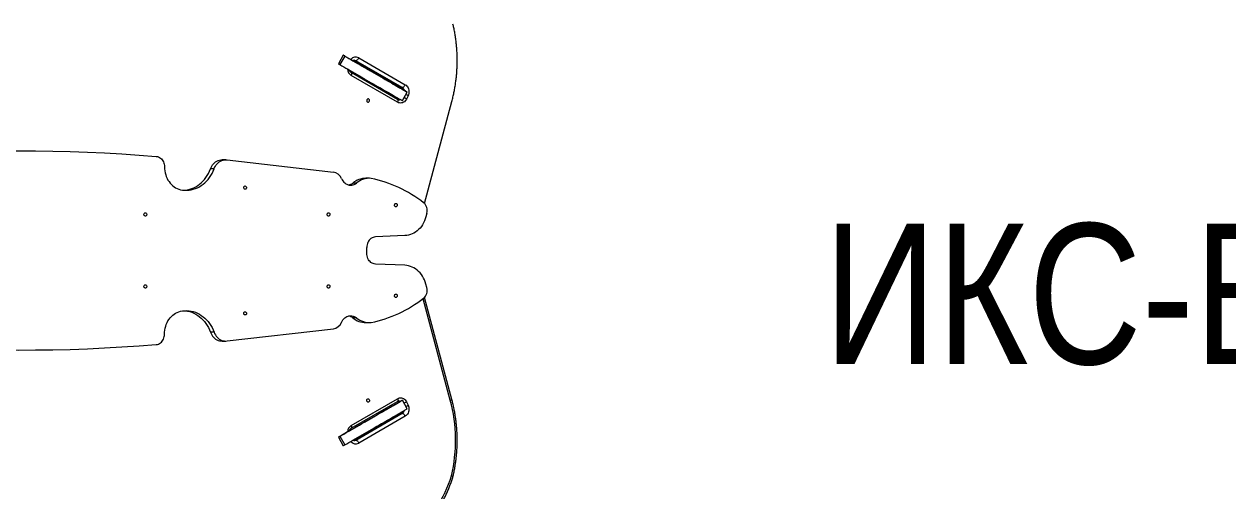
# Model space of a CAD drawing. Header units: millimetres. Extents: x 10665 to 29906, y -6125 to 7364.
# Drawn here: x 19006 to 21576, y 920 to 1916 of the extents above; entities that cross this region are included whole.
import ezdxf

# ---------------------------------------------------------------- set-up
doc = ezdxf.new("R2010")
doc.units = ezdxf.units.MM
for name, color, linetype in [('DIKOM_АРТИКУЛ', 7, 'Continuous'), ('DIKOM_ОБЪЕКТ', 7, 'Continuous'), ('DIKOM_РАЗМЕР_ЗОНА', 7, 'Continuous'), ('DIKOM_РАЗМЕР_ОБЪЕКТА', 7, 'Continuous')]:
    doc.layers.add(name, color=color, linetype=linetype)
doc.styles.add('style1', font='arial.ttf', dxfattribs={"width": 0.8})
doc.dimstyles.new('1-50', dxfattribs={"dimtxt": 300, "dimasz": 200, "dimexe": 100, "dimexo": 0, "dimgap": 100, "dimtad": 1, "dimdec": 0, "dimtxsty": 'style1', "dimcen": 0, "dimclrd": 7, "dimclre": 7, "dimadec": 1, "dimazin": 2, "dimtfac": 1, "dimtdec": 0, "dimtmove": 1, "dimatfit": 3, "dimfxl": 0, "dimlwd": 25, "dimlwe": 18, "dimarcsym": 0})

# ---------------------------------------------------------------- blocks, each defined once
blk = doc.blocks.new('*D16')
at = {"layer": 'Defpoints', "color": 0, "transparency": 16777216}
for p in [(12665, 4926.5), (12665, 1146.9), (26947.7, -1821.9)]:
    blk.add_point(p, dxfattribs=at)
at = {"layer": 'DIKOM_РАЗМЕР_ОБЪЕКТА', "color": 7, "lineweight": 18, "transparency": 16777216}
for p, q in [((12665, 1146.9), (12665, 5026.5)), ((26947.7, -1821.9), (26947.7, 5026.5))]:
    blk.add_line(p, q, dxfattribs=at)
at = {"layer": 'DIKOM_РАЗМЕР_ОБЪЕКТА', "color": 7, "lineweight": 25, "transparency": 16777216}
blk.add_line((26747.7, 4926.5), (12865, 4926.5), dxfattribs=at)
at = {"layer": 'DIKOM_РАЗМЕР_ОБЪЕКТА', "color": 7, "transparency": 16777216}
for points in [[(12865, 4959.9), (12865, 4893.2), (12665, 4926.5)], [(26747.7, 4959.9), (26747.7, 4893.2), (26947.7, 4926.5)]]:
    blk.add_solid(points, dxfattribs=at)
at = {"layer": 'DIKOM_РАЗМЕР_ОБЪЕКТА', "color": 0, "transparency": 16777216, "insert": (21497, 5179.8), "char_height": 300, "attachment_point": 5, "style": 'style1'}
blk.add_mtext('14300', dxfattribs=at)
blk = doc.blocks.new('*D15')
at = {"layer": 'Defpoints', "color": 0, "transparency": 16777216}
for p in [(20416.8, 4419), (19675.9, -4001.4), (28567.5, -4001.4)]:
    blk.add_point(p, dxfattribs=at)
at = {"layer": 'DIKOM_РАЗМЕР_ОБЪЕКТА', "color": 7, "lineweight": 18, "transparency": 16777216}
for p, q in [((20416.8, 4419), (28667.5, 4419)), ((19675.9, -4001.4), (28667.5, -4001.4))]:
    blk.add_line(p, q, dxfattribs=at)
at = {"layer": 'DIKOM_РАЗМЕР_ОБЪЕКТА', "color": 7, "lineweight": 25, "transparency": 16777216}
blk.add_line((28567.5, 4219), (28567.5, -3801.4), dxfattribs=at)
at = {"layer": 'DIKOM_РАЗМЕР_ОБЪЕКТА', "color": 7, "transparency": 16777216}
for points in [[(28534.2, 4219), (28600.8, 4219), (28567.5, 4419)], [(28534.2, -3801.4), (28600.8, -3801.4), (28567.5, -4001.4)]]:
    blk.add_solid(points, dxfattribs=at)
at = {"layer": 'DIKOM_РАЗМЕР_ОБЪЕКТА', "color": 0, "transparency": 16777216, "insert": (28248, -1553.3), "char_height": 300, "attachment_point": 5, "rotation": 90, "style": 'style1'}
blk.add_mtext('8400', dxfattribs=at)
blk = doc.blocks.new('*D14')
at = {"layer": 'Defpoints', "color": 0, "transparency": 16777216}
for p in [(28947.7, 6914), (10665, 1629.9), (28947.7, -1535.4)]:
    blk.add_point(p, dxfattribs=at)
at = {"layer": 'DIKOM_РАЗМЕР_ЗОНА', "color": 7, "lineweight": 18, "transparency": 16777216}
for p, q in [((10665, 1629.9), (10665, 7014)), ((28947.7, -1535.4), (28947.7, 7014))]:
    blk.add_line(p, q, dxfattribs=at)
at = {"layer": 'DIKOM_РАЗМЕР_ЗОНА', "color": 7, "lineweight": 25, "transparency": 16777216}
blk.add_line((10865, 6914), (28747.7, 6914), dxfattribs=at)
at = {"layer": 'DIKOM_РАЗМЕР_ЗОНА', "color": 7, "transparency": 16777216}
for points in [[(10865, 6947.4), (10865, 6880.7), (10665, 6914)], [(28747.7, 6947.4), (28747.7, 6880.7), (28947.7, 6914)]]:
    blk.add_solid(points, dxfattribs=at)
at = {"layer": 'DIKOM_РАЗМЕР_ЗОНА', "color": 0, "transparency": 16777216, "insert": (21431.5, 7167.3), "char_height": 300, "attachment_point": 5, "style": 'style1'}
blk.add_mtext('18300', dxfattribs=at)
blk = doc.blocks.new('*D13')
at = {"layer": 'Defpoints', "color": 0, "transparency": 16777216}
for p in [(20470.8, 6542.6), (29806, 6542.6), (19621.9, -6125)]:
    blk.add_point(p, dxfattribs=at)
at = {"layer": 'DIKOM_РАЗМЕР_ЗОНА', "color": 7, "lineweight": 18, "transparency": 16777216}
for p, q in [((20470.8, 6542.6), (29906, 6542.6)), ((19621.9, -6125), (29906, -6125))]:
    blk.add_line(p, q, dxfattribs=at)
at = {"layer": 'DIKOM_РАЗМЕР_ЗОНА', "color": 7, "lineweight": 25, "transparency": 16777216}
blk.add_line((29806, -5925), (29806, 6342.6), dxfattribs=at)
at = {"layer": 'DIKOM_РАЗМЕР_ЗОНА', "color": 7, "transparency": 16777216}
for points in [[(29772.7, 6342.6), (29839.3, 6342.6), (29806, 6542.6)], [(29772.7, -5925), (29839.3, -5925), (29806, -6125)]]:
    blk.add_solid(points, dxfattribs=at)
at = {"layer": 'DIKOM_РАЗМЕР_ЗОНА', "color": 0, "transparency": 16777216, "insert": (29552.8, 208.8), "char_height": 300, "attachment_point": 5, "rotation": 90, "style": 'style1'}
blk.add_mtext('12650', dxfattribs=at)

msp = doc.modelspace()

# ---------------------------------------------------------------- linework, layer by layer
at = {"layer": 'DIKOM_ОБЪЕКТ', "color": 7, "linetype": 'Continuous', "lineweight": 15}
for p, q in [((19687.5, 1849.7), (19677, 1831.5)), ((19690.7, 1847.8), (19680.2, 1829.6)), ((19707.1, 1838.4), (19691.8, 1847.2)), ((19707.6, 1838.1), (19709.6, 1836.9)), ((19707.8, 1838.2), (19724, 1828.9)), ((19709.6, 1836.9), (19709.6, 1836.9)), ((19712.8, 1838), (19812, 1780.7)), ((19714.1, 1837.8), (19713.6, 1837.8)), ((19713.6, 1837.8), (19812.9, 1780.5)), ((19813.4, 1780.5), (19714.1, 1837.8)), ((19720.4, 1844.1), (19819.7, 1786.8)), ((19723.9, 1828.8), (19724, 1828.9)), ((19724, 1828.9), (19725.1, 1830.9)), ((19803.3, 1755.4), (19704.4, 1812.5)), ((19803.4, 1749.3), (19704.5, 1806.4)), ((19714.8, 1809.7), (19713.4, 1807.3)), ((19716.5, 1808.7), (19715.2, 1806.3)), ((19767.2, 1803.8), (19767.3, 1803.9)), ((19767.3, 1803.9), (19768.4, 1805.9)), ((19760.8, 1782.7), (19761, 1783)), ((19793.2, 1788.7), (19793.2, 1788.7)), ((19812.9, 1780.5), (19813.4, 1780.5)), ((19820.5, 1772.9), (19817.1, 1774.9)), ((19813.6, 1752.7), (19824.1, 1770.9)), ((19825.9, 1763.1), (19822.5, 1756.2)), ((19860.9, 1533.2), (19919.2, 1750.9)), ((19436.6, 1626.4), (19428.9, 1626.4)), ((19439.3, 1626.2), (19666.4, 1600.1)), ((19411.6, 1607.2), (19403.8, 1607.2)), ((19715.5, 1576.9), (19707.8, 1576.9)), ((19743.5, 1587), (19735.7, 1587)), ((19865.8, 1512.4), (19863.7, 1504.6)), ((19819, 1464.7), (19756, 1462)), ((19737.7, 1427), (19737.7, 1439)), ((19819, 1401.4), (19756, 1404)), ((19865.8, 1353.7), (19863.7, 1361.4)), ((19915.9, 1113.3), (19857.7, 1330.1)), ((19919.2, 1115.2), (19860.9, 1332.8)), ((19715.5, 1289.1), (19707.8, 1289.1)), ((19439.3, 1239.8), (19666.4, 1266)), ((19735.7, 1279), (19743.5, 1279)), ((19411.6, 1258.8), (19403.8, 1258.8)), ((19428.9, 1239.6), (19436.6, 1239.6)), ((19704.4, 1053.6), (19803.3, 1110.7)), ((19704.5, 1059.6), (19803.4, 1116.7)), ((19810, 1111.3), (19806.6, 1109.4)), ((19824.1, 1095.2), (19813.6, 1113.4)), ((19822.5, 1109.9), (19825.9, 1103)), ((19812, 1085.4), (19712.8, 1028)), ((19812.9, 1085.6), (19713.6, 1028.3)), ((19714.1, 1028.3), (19813.4, 1085.6)), ((19732.6, 1066.7), (19760.2, 1082.6)), ((19760.3, 1082.6), (19761.1, 1083.1)), ((19761.1, 1083.1), (19760.8, 1083.5)), ((19761.1, 1083.3), (19760.9, 1083.6)), ((19761.1, 1083.1), (19761.1, 1083.3)), ((19782.7, 1095.6), (19782.7, 1095.6)), ((19813.4, 1085.6), (19812.9, 1085.6)), ((19700.3, 1048), (19714.8, 1056.4)), ((19713.4, 1058.8), (19714.8, 1056.4)), ((19715.2, 1059.8), (19716.6, 1057.4)), ((19732.6, 1066.7), (19716.6, 1057.4)), ((19819.7, 1079.3), (19720.4, 1022)), ((19677, 1034.5), (19687.5, 1016.3)), ((19680.2, 1036.4), (19690.7, 1018.2)), ((19696.6, 1045.9), (19681.3, 1037)), ((19713.6, 1028.3), (19714.1, 1028.3))]:
    msp.add_line(p, q, dxfattribs=at)
at = {"layer": 'DIKOM_ОБЪЕКТ', "color": 7, "linetype": 'Continuous', "lineweight": 15, "flags": 128}
for points in [[(19677, 1831.5), (19677, 1831.5), (19677.4, 1831.3), (19678.1, 1830.9), (19679, 1830.3), (19680.2, 1829.6)], [(19680.2, 1829.6), (19684.3, 1827.3), (19688.6, 1824.8), (19693, 1822.3), (19697.6, 1819.6), (19702.3, 1816.9), (19707.1, 1814.1), (19712, 1811.3), (19717, 1808.4), (19722, 1805.5), (19727.1, 1802.6), (19732.2, 1799.6), (19737.3, 1796.7), (19742.3, 1793.8), (19747.3, 1790.9), (19752.3, 1788), (19757.2, 1785.2), (19762, 1782.5), (19766.6, 1779.8), (19771.1, 1777.2), (19775.5, 1774.6), (19779.7, 1772.2), (19783.7, 1769.9), (19787.6, 1767.7), (19791.2, 1765.6), (19794.5, 1763.7), (19797.7, 1761.8), (19800.5, 1760.2), (19803.2, 1758.7), (19805.5, 1757.3), (19807.6, 1756.1), (19809.3, 1755.1), (19810.8, 1754.3), (19811.9, 1753.6), (19812.8, 1753.1), (19813.3, 1752.8), (19813.6, 1752.7), (19813.6, 1752.7)], [(19691.8, 1847.2), (19690.4, 1848), (19689.3, 1848.7), (19688.4, 1849.2), (19687.8, 1849.6), (19687.5, 1849.7), (19687.5, 1849.7), (19687.9, 1849.5), (19688.6, 1849.1), (19689.5, 1848.5), (19690.7, 1847.8)], [(19690.7, 1847.8), (19694.8, 1845.5), (19699.1, 1843), (19703.5, 1840.5), (19708.1, 1837.8), (19712.8, 1835.1), (19717.6, 1832.3), (19722.5, 1829.5), (19727.5, 1826.6), (19732.5, 1823.7), (19737.6, 1820.8), (19742.7, 1817.8), (19747.8, 1814.9), (19752.8, 1812), (19757.8, 1809.1), (19762.8, 1806.2), (19767.7, 1803.4), (19772.5, 1800.6), (19777.1, 1798), (19781.6, 1795.3), (19786, 1792.8), (19790.2, 1790.4), (19794.2, 1788.1), (19798.1, 1785.9), (19801.7, 1783.8), (19805, 1781.8), (19808.2, 1780), (19811, 1778.4), (19813.7, 1776.9), (19816, 1775.5), (19818.1, 1774.3), (19819.8, 1773.3), (19821.3, 1772.5), (19822.4, 1771.8), (19823.3, 1771.3), (19823.8, 1771), (19824.1, 1770.9), (19824, 1770.9), (19823.6, 1771.1), (19822.9, 1771.6), (19821.8, 1772.2), (19820.5, 1772.9)], [(19707.1, 1838.4), (19708.2, 1837.7), (19709.2, 1837.2), (19709.9, 1836.8), (19710.4, 1836.5), (19710.6, 1836.4), (19710.5, 1836.4), (19710.2, 1836.6), (19709.6, 1836.9)], [(19793.2, 1788.7), (19793.1, 1788.8), (19792.6, 1789.1), (19791.8, 1789.5), (19790.8, 1790.1), (19789.4, 1790.9), (19787.7, 1791.9), (19785.7, 1793.1), (19783.5, 1794.4), (19780.9, 1795.8), (19778.1, 1797.4), (19775.1, 1799.2), (19771.8, 1801.1), (19768.3, 1803.1), (19764.5, 1805.3), (19760.6, 1807.6), (19756.5, 1810), (19752.1, 1812.4), (19747.7, 1815), (19743.1, 1817.7), (19738.4, 1820.4), (19733.5, 1823.2), (19728.6, 1826), (19723.6, 1828.9), (19718.6, 1831.8), (19713.6, 1834.7), (19708.5, 1837.7), (19707.6, 1838.1)], [(19713.6, 1837.8), (19713, 1837.9), (19712.8, 1838)], [(19720.4, 1844.1), (19719.8, 1842.9), (19719.1, 1841.7), (19718.3, 1840.6), (19717.5, 1839.6), (19716.6, 1838.9), (19715.7, 1838.3), (19714.9, 1837.9), (19714.1, 1837.8)], [(19767.3, 1803.9), (19767.1, 1804), (19766.6, 1804.3), (19765.8, 1804.8), (19764.7, 1805.4), (19763.2, 1806.3), (19761.5, 1807.3), (19759.4, 1808.5), (19757.1, 1809.8), (19754.6, 1811.3), (19751.8, 1812.9), (19748.8, 1814.6), (19745.6, 1816.4), (19742.3, 1818.4), (19738.8, 1820.4), (19735.2, 1822.5), (19731.5, 1824.6), (19727.7, 1826.8), (19724, 1828.9)], [(19767.3, 1803.9), (19767.1, 1804), (19766.6, 1804.3), (19765.8, 1804.8), (19764.7, 1805.4), (19763.2, 1806.3), (19761.5, 1807.3), (19759.4, 1808.5), (19757.1, 1809.8), (19754.6, 1811.3), (19751.8, 1812.9), (19748.8, 1814.6), (19745.6, 1816.4), (19742.3, 1818.4), (19738.8, 1820.4), (19735.2, 1822.5), (19731.5, 1824.6), (19727.7, 1826.8), (19724, 1828.9)], [(19725.1, 1828), (19725.3, 1827.9), (19725.7, 1827.7), (19726.5, 1827.2), (19727.4, 1826.7), (19728.4, 1826.1), (19729.3, 1825.6), (19730.2, 1825.1), (19730.8, 1824.7), (19731.1, 1824.6), (19731.1, 1824.6), (19730.8, 1824.7), (19730.2, 1825.1), (19729.3, 1825.6), (19728.4, 1826.1), (19727.4, 1826.7), (19726.5, 1827.2), (19725.7, 1827.7), (19725.3, 1827.9), (19725.1, 1828)], [(19725.2, 1828), (19725.4, 1827.9), (19725.9, 1827.6), (19726.6, 1827.2), (19727.5, 1826.6), (19728.5, 1826.1), (19729.5, 1825.5), (19730.3, 1825), (19730.9, 1824.7), (19731.3, 1824.5), (19731.3, 1824.5), (19730.9, 1824.7), (19730.3, 1825), (19729.5, 1825.5), (19728.5, 1826.1), (19727.5, 1826.6), (19726.6, 1827.2), (19725.9, 1827.6), (19725.4, 1827.9), (19725.2, 1828)], [(19704.4, 1812.5), (19704.7, 1812.2), (19705.1, 1811.6), (19705.3, 1810.9), (19705.4, 1809.9), (19705.2, 1808.8), (19705, 1807.7), (19704.5, 1806.4)], [(19732.6, 1799.4), (19732.9, 1799.2), (19733.1, 1798.8), (19733.3, 1798.4), (19733.3, 1797.8), (19733.3, 1797.2), (19733.2, 1796.5), (19733, 1796)], [(19738.6, 1820.2), (19738.8, 1820.1), (19739.3, 1819.8), (19740, 1819.4), (19740.9, 1818.9), (19741.9, 1818.3), (19742.9, 1817.7), (19743.7, 1817.3), (19744.3, 1816.9), (19744.7, 1816.7), (19744.7, 1816.7), (19744.3, 1816.9), (19743.7, 1817.3), (19742.9, 1817.7), (19741.9, 1818.3), (19740.9, 1818.9), (19740, 1819.4), (19739.3, 1819.8), (19738.8, 1820.1), (19738.6, 1820.2)], [(19760.2, 1783.5), (19760.5, 1783.2), (19760.7, 1782.9), (19760.9, 1782.4), (19760.9, 1781.9), (19760.9, 1781.3), (19760.8, 1780.6), (19760.6, 1780)], [(19793.2, 1788.7), (19793.4, 1788.6), (19793.8, 1788.4), (19794.6, 1787.9), (19795.7, 1787.3), (19797.1, 1786.5), (19798.8, 1785.5), (19800.9, 1784.3), (19803.2, 1782.9), (19805.9, 1781.4), (19808.8, 1779.7), (19812.1, 1777.8), (19815.6, 1775.8), (19815.9, 1775.6)], [(19812.9, 1780.5), (19812.2, 1780.6), (19812, 1780.7)], [(19819.7, 1786.8), (19819.1, 1785.6), (19818.4, 1784.4), (19817.6, 1783.3), (19816.7, 1782.4), (19815.9, 1781.6), (19815, 1781), (19814.2, 1780.6), (19813.4, 1780.5)], [(19816.1, 1775.5), (19816.2, 1775.4), (19816.5, 1775.2), (19817.1, 1774.9)], [(19819.7, 1786.8), (19821.5, 1785.5), (19823.2, 1783.9), (19824.7, 1782.1), (19825.9, 1780), (19826.8, 1777.7), (19827.4, 1775.3), (19827.7, 1772.8), (19827.7, 1770.3), (19827.4, 1767.8), (19826.8, 1765.4), (19825.9, 1763.1)], [(19740.5, 1749.6), (19741.4, 1749.8), (19742.3, 1750.4), (19743, 1751.2), (19743.4, 1752.3), (19743.5, 1753.4), (19743.2, 1754.5), (19742.7, 1755.5), (19741.9, 1756.2), (19741, 1756.6), (19740, 1756.6), (19739, 1756.2), (19738.3, 1755.5), (19737.7, 1754.5), (19737.5, 1753.4), (19737.6, 1752.3), (19738, 1751.2), (19738.6, 1750.4), (19739.5, 1749.8), (19740.5, 1749.6)], [(19803.3, 1755.4), (19803.6, 1755.1), (19804, 1754.6), (19804.2, 1753.8), (19804.3, 1752.8), (19804.1, 1751.7), (19803.8, 1750.6), (19803.4, 1749.3)], [(19822.5, 1756.2), (19821.2, 1754), (19819.7, 1752.1), (19818, 1750.5), (19816.1, 1749.3), (19814.1, 1748.3), (19811.9, 1747.8), (19809.8, 1747.6), (19807.6, 1747.8), (19805.4, 1748.4), (19803.4, 1749.3)], [(18920.2, 1644.7), (18957, 1645.3), (18993.9, 1645.5), (19030.7, 1645.4), (19067.5, 1644.8), (19104.3, 1643.9), (19141.1, 1642.7), (19177.9, 1641), (19214.7, 1639), (19251.5, 1636.6), (19288.2, 1633.8)], [(19288.2, 1633.8), (19290.6, 1633.4), (19292.9, 1632.7), (19295.1, 1631.7), (19297.2, 1630.3), (19299.2, 1628.6), (19300.9, 1626.7), (19302.4, 1624.5), (19303.7, 1622.1), (19304.7, 1619.6), (19305.4, 1616.9), (19305.8, 1614.1), (19306, 1611.3)], [(19403.8, 1607.2), (19405.1, 1610.2), (19406.6, 1613), (19408.4, 1615.6), (19410.4, 1618), (19412.6, 1620.1), (19415, 1622), (19417.6, 1623.5), (19420.2, 1624.8), (19423, 1625.6), (19425.8, 1626.2), (19428.7, 1626.4), (19428.9, 1626.4)], [(19411.6, 1607.2), (19412.8, 1610.2), (19414.4, 1613), (19416.2, 1615.6), (19418.2, 1618), (19420.4, 1620.1), (19422.8, 1622), (19425.3, 1623.5), (19428, 1624.8), (19430.8, 1625.6), (19433.6, 1626.2), (19436.5, 1626.4), (19439.3, 1626.2)], [(19306, 1611.3), (19306.1, 1607.1), (19306.5, 1602.9), (19307.3, 1598.7), (19308.3, 1594.6), (19309.7, 1590.7), (19311.3, 1586.9), (19313.2, 1583.3), (19315.4, 1579.9), (19317.8, 1576.7), (19320.4, 1573.8), (19323.3, 1571.1), (19326.3, 1568.8), (19329.5, 1566.8), (19332.8, 1565.1), (19336.3, 1563.7), (19339.8, 1562.7)], [(19339.8, 1562.7), (19344.4, 1561.9), (19349, 1561.4), (19353.6, 1561.4), (19358.2, 1561.7), (19362.8, 1562.4), (19367.3, 1563.5), (19371.8, 1564.9), (19376.1, 1566.7), (19380.3, 1568.9), (19384.4, 1571.4), (19388.3, 1574.3), (19392.1, 1577.5), (19395.6, 1581), (19398.9, 1584.7), (19402, 1588.8), (19404.8, 1593.1), (19407.3, 1597.6), (19409.6, 1602.3), (19411.6, 1607.2)], [(19348.3, 1561.5), (19350.5, 1561.7), (19355, 1562.4), (19359.6, 1563.5), (19364, 1564.9), (19368.4, 1566.7), (19372.6, 1568.9), (19376.7, 1571.4), (19380.6, 1574.3), (19384.3, 1577.5), (19387.8, 1581), (19391.1, 1584.7), (19394.2, 1588.8), (19397, 1593.1), (19399.6, 1597.6), (19401.8, 1602.3), (19403.8, 1607.2)], [(19477.9, 1570.7), (19478.9, 1570.5), (19479.7, 1569.9), (19480.4, 1569.1), (19480.8, 1568), (19480.9, 1566.9), (19480.6, 1565.8), (19480.1, 1564.8), (19479.3, 1564.1), (19478.4, 1563.7), (19477.4, 1563.7), (19476.5, 1564.1), (19475.7, 1564.8), (19475.1, 1565.8), (19474.9, 1566.9), (19475, 1568), (19475.4, 1569.1), (19476.1, 1569.9), (19476.9, 1570.5), (19477.9, 1570.7)], [(19683.4, 1586.5), (19684.8, 1583.8), (19686.4, 1581.3), (19688.3, 1579.1), (19690.4, 1577.1), (19692.6, 1575.5), (19695.1, 1574.2), (19697.6, 1573.2), (19700.3, 1572.6), (19702.9, 1572.4), (19705.6, 1572.6), (19708.2, 1573.1), (19710.8, 1574), (19713.2, 1575.3), (19715.5, 1576.9)], [(19799.7, 1533.3), (19800.7, 1533.1), (19801.5, 1532.5), (19802.2, 1531.7), (19802.6, 1530.6), (19802.7, 1529.5), (19802.4, 1528.4), (19801.9, 1527.4), (19801.1, 1526.7), (19800.2, 1526.3), (19799.2, 1526.3), (19798.3, 1526.7), (19797.5, 1527.4), (19796.9, 1528.4), (19796.7, 1529.5), (19796.8, 1530.6), (19797.2, 1531.7), (19797.8, 1532.5), (19798.7, 1533.1), (19799.7, 1533.3)], [(19265, 1513.2), (19265.9, 1513.1), (19266.8, 1512.5), (19267.5, 1511.7), (19267.9, 1510.6), (19267.9, 1509.5), (19267.7, 1508.3), (19267.2, 1507.4), (19266.4, 1506.7), (19265.4, 1506.3), (19264.5, 1506.3), (19263.5, 1506.7), (19262.7, 1507.4), (19262.2, 1508.3), (19262, 1509.5), (19262, 1510.6), (19262.4, 1511.7), (19263.1, 1512.5), (19264, 1513.1), (19265, 1513.2)], [(19656, 1513.3), (19656.9, 1513.1), (19657.8, 1512.5), (19658.5, 1511.7), (19658.9, 1510.6), (19659, 1509.5), (19658.7, 1508.4), (19658.2, 1507.4), (19657.4, 1506.7), (19656.5, 1506.3), (19655.5, 1506.3), (19654.5, 1506.7), (19653.8, 1507.4), (19653.2, 1508.4), (19653, 1509.5), (19653.1, 1510.6), (19653.5, 1511.7), (19654.1, 1512.5), (19655, 1513.1), (19656, 1513.3)], [(19863.7, 1504.6), (19862.4, 1500.2), (19860.7, 1495.9), (19858.8, 1491.9), (19856.5, 1488), (19854.1, 1484.3), (19851.3, 1480.9), (19848.3, 1477.8), (19845.2, 1474.9), (19841.8, 1472.4), (19838.3, 1470.2), (19834.6, 1468.4), (19830.8, 1466.9), (19826.9, 1465.8), (19822.9, 1465), (19819, 1464.7)], [(19756, 1462), (19753.5, 1461.7), (19751.1, 1461), (19748.8, 1460), (19746.6, 1458.6), (19744.6, 1456.9), (19742.8, 1454.9), (19741.2, 1452.7), (19739.9, 1450.2), (19738.9, 1447.6), (19738.2, 1444.8), (19737.8, 1441.9), (19737.7, 1439)], [(19756, 1404), (19753.5, 1404.3), (19751.1, 1405), (19748.8, 1406), (19746.6, 1407.4), (19744.6, 1409.1), (19742.8, 1411.1), (19741.2, 1413.3), (19739.9, 1415.8), (19738.9, 1418.5), (19738.2, 1421.2), (19737.8, 1424.1), (19737.7, 1427)], [(19863.7, 1361.4), (19862.4, 1365.8), (19860.7, 1370.1), (19858.8, 1374.2), (19856.5, 1378.1), (19854.1, 1381.7), (19851.3, 1385.1), (19848.3, 1388.3), (19845.2, 1391.1), (19841.8, 1393.6), (19838.3, 1395.8), (19834.6, 1397.7), (19830.8, 1399.1), (19826.9, 1400.3), (19822.9, 1401), (19819, 1401.4)], [(19265, 1359.7), (19265.9, 1359.5), (19266.8, 1359), (19267.5, 1358.1), (19267.9, 1357.1), (19267.9, 1355.9), (19267.7, 1354.8), (19267.2, 1353.9), (19266.4, 1353.1), (19265.4, 1352.8), (19264.5, 1352.8), (19263.5, 1353.1), (19262.7, 1353.9), (19262.2, 1354.8), (19262, 1355.9), (19262, 1357.1), (19262.4, 1358.1), (19263.1, 1359), (19264, 1359.5), (19265, 1359.7)], [(19656, 1359.7), (19656.9, 1359.6), (19657.8, 1359), (19658.5, 1358.2), (19658.9, 1357.1), (19659, 1356), (19658.7, 1354.8), (19658.2, 1353.9), (19657.4, 1353.2), (19656.5, 1352.8), (19655.5, 1352.8), (19654.5, 1353.2), (19653.8, 1353.9), (19653.2, 1354.8), (19653, 1356), (19653.1, 1357.1), (19653.5, 1358.2), (19654.1, 1359), (19655, 1359.6), (19656, 1359.7)], [(19799.7, 1339.7), (19800.7, 1339.6), (19801.5, 1339), (19802.2, 1338.2), (19802.6, 1337.1), (19802.7, 1336), (19802.4, 1334.8), (19801.9, 1333.9), (19801.1, 1333.2), (19800.2, 1332.8), (19799.2, 1332.8), (19798.3, 1333.2), (19797.5, 1333.9), (19796.9, 1334.8), (19796.7, 1336), (19796.8, 1337.1), (19797.2, 1338.2), (19797.8, 1339), (19798.7, 1339.6), (19799.7, 1339.7)], [(19306, 1254.6), (19306.1, 1258.9), (19306.5, 1263.1), (19307.3, 1267.3), (19308.3, 1271.3), (19309.7, 1275.3), (19311.3, 1279.1), (19313.2, 1282.7), (19315.4, 1286.1), (19317.8, 1289.3), (19320.4, 1292.2), (19323.3, 1294.8), (19326.3, 1297.2), (19329.5, 1299.2), (19332.8, 1300.9), (19336.3, 1302.2), (19339.8, 1303.2)], [(19339.8, 1303.2), (19344.4, 1304.1), (19349, 1304.5), (19353.6, 1304.6), (19358.2, 1304.3), (19362.8, 1303.6), (19367.3, 1302.5), (19371.8, 1301.1), (19376.1, 1299.3), (19380.3, 1297.1), (19384.4, 1294.5), (19388.3, 1291.7), (19392.1, 1288.5), (19395.6, 1285), (19398.9, 1281.2), (19402, 1277.2), (19404.8, 1272.9), (19407.3, 1268.4), (19409.6, 1263.7), (19411.6, 1258.8)], [(19348.3, 1304.5), (19350.5, 1304.3), (19355, 1303.6), (19359.6, 1302.5), (19364, 1301.1), (19368.4, 1299.3), (19372.6, 1297.1), (19376.7, 1294.5), (19380.6, 1291.7), (19384.3, 1288.5), (19387.8, 1285), (19391.1, 1281.2), (19394.2, 1277.2), (19397, 1272.9), (19399.6, 1268.4), (19401.8, 1263.7), (19403.8, 1258.8)], [(19477.9, 1302.3), (19478.9, 1302.1), (19479.7, 1301.6), (19480.4, 1300.7), (19480.8, 1299.7), (19480.9, 1298.5), (19480.6, 1297.4), (19480.1, 1296.4), (19479.3, 1295.7), (19478.4, 1295.4), (19477.4, 1295.4), (19476.5, 1295.7), (19475.7, 1296.4), (19475.1, 1297.4), (19474.9, 1298.5), (19475, 1299.7), (19475.4, 1300.7), (19476.1, 1301.6), (19476.9, 1302.1), (19477.9, 1302.3)], [(19683.4, 1279.5), (19684.8, 1282.2), (19686.4, 1284.7), (19688.3, 1286.9), (19690.4, 1288.9), (19692.6, 1290.5), (19695.1, 1291.8), (19697.6, 1292.8), (19700.3, 1293.4), (19702.9, 1293.6), (19705.6, 1293.4), (19708.2, 1292.9), (19710.8, 1292), (19713.2, 1290.7), (19715.5, 1289.1)], [(19288.2, 1232.2), (19290.6, 1232.6), (19292.9, 1233.3), (19295.1, 1234.3), (19297.2, 1235.7), (19299.2, 1237.4), (19300.9, 1239.3), (19302.4, 1241.5), (19303.7, 1243.9), (19304.7, 1246.4), (19305.4, 1249.1), (19305.8, 1251.8), (19306, 1254.6)], [(19403.8, 1258.8), (19405.1, 1255.8), (19406.6, 1253), (19408.4, 1250.4), (19410.4, 1248), (19412.6, 1245.9), (19415, 1244), (19417.6, 1242.5), (19420.2, 1241.2), (19423, 1240.3), (19425.8, 1239.8), (19428.7, 1239.6), (19428.9, 1239.6)], [(19411.6, 1258.8), (19412.8, 1255.8), (19414.4, 1253), (19416.2, 1250.4), (19418.2, 1248), (19420.4, 1245.9), (19422.8, 1244), (19425.3, 1242.5), (19428, 1241.2), (19430.8, 1240.3), (19433.6, 1239.8), (19436.5, 1239.6), (19439.3, 1239.8)], [(18920.2, 1221.3), (18957, 1220.7), (18993.9, 1220.4), (19030.7, 1220.6), (19067.5, 1221.1), (19104.3, 1222), (19141.1, 1223.3), (19177.9, 1225), (19214.7, 1227), (19251.5, 1229.4), (19288.2, 1232.2)], [(19680.2, 1036.4), (19684.3, 1038.8), (19688.6, 1041.2), (19693, 1043.8), (19697.6, 1046.4), (19702.3, 1049.1), (19707.1, 1051.9), (19712, 1054.8), (19717, 1057.6), (19722, 1060.5), (19727.1, 1063.5), (19732.2, 1066.4), (19737.3, 1069.3), (19742.3, 1072.3), (19747.3, 1075.2), (19752.3, 1078), (19757.2, 1080.8), (19762, 1083.6), (19766.6, 1086.3), (19771.1, 1088.9), (19775.5, 1091.4), (19779.7, 1093.9), (19783.7, 1096.2), (19787.6, 1098.4), (19791.2, 1100.5), (19794.5, 1102.4), (19797.7, 1104.2), (19800.5, 1105.9), (19803.2, 1107.4), (19805.5, 1108.7), (19807.6, 1109.9), (19809.3, 1110.9), (19810.8, 1111.8), (19811.9, 1112.5), (19812.8, 1113), (19813.3, 1113.3), (19813.6, 1113.4), (19813.5, 1113.3), (19813.1, 1113.1), (19812.4, 1112.7), (19811.3, 1112.1), (19810, 1111.3)], [(19740.5, 1116.5), (19741.4, 1116.3), (19742.3, 1115.7), (19743, 1114.9), (19743.4, 1113.8), (19743.5, 1112.7), (19743.2, 1111.6), (19742.7, 1110.6), (19741.9, 1109.9), (19741, 1109.5), (19740, 1109.5), (19739, 1109.9), (19738.3, 1110.6), (19737.7, 1111.6), (19737.5, 1112.7), (19737.6, 1113.8), (19738, 1114.9), (19738.6, 1115.7), (19739.5, 1116.3), (19740.5, 1116.5)], [(19782.7, 1095.6), (19782.9, 1095.7), (19783.3, 1096), (19784.1, 1096.4), (19785.2, 1097), (19786.6, 1097.9), (19788.3, 1098.8), (19790.4, 1100), (19792.7, 1101.4), (19795.4, 1102.9), (19798.3, 1104.6), (19801.6, 1106.5), (19805.1, 1108.5), (19808.6, 1110.5)], [(19803.4, 1116.7), (19803.8, 1115.5), (19804.1, 1114.3), (19804.3, 1113.2), (19804.2, 1112.3), (19804, 1111.5), (19803.6, 1110.9), (19803.3, 1110.7)], [(19803.4, 1116.7), (19805.4, 1117.7), (19807.6, 1118.3), (19809.8, 1118.5), (19811.9, 1118.3), (19814.1, 1117.8), (19816.1, 1116.8), (19818, 1115.5), (19819.7, 1113.9), (19821.2, 1112), (19822.5, 1109.9)], [(19808.7, 1110.6), (19808, 1110.2), (19807.1, 1109.6), (19806.3, 1109.2), (19805.9, 1109), (19805.6, 1108.8), (19805.7, 1108.9), (19806, 1109), (19806.6, 1109.4)], [(19919.2, 1115.2), (19919.2, 1115.1), (19919, 1114.8), (19918.6, 1114.5), (19917.9, 1114.1), (19917, 1113.7), (19915.9, 1113.3)], [(19690.7, 1018.2), (19694.8, 1020.6), (19699.1, 1023), (19703.5, 1025.6), (19708.1, 1028.2), (19712.8, 1031), (19717.6, 1033.7), (19722.5, 1036.6), (19727.5, 1039.4), (19732.5, 1042.4), (19737.6, 1045.3), (19742.7, 1048.2), (19747.8, 1051.2), (19752.8, 1054.1), (19757.8, 1057), (19762.8, 1059.8), (19767.7, 1062.7), (19772.5, 1065.4), (19777.1, 1068.1), (19781.6, 1070.7), (19786, 1073.2), (19790.2, 1075.7), (19794.2, 1078), (19798.1, 1080.2), (19801.7, 1082.3), (19805, 1084.2), (19808.2, 1086), (19811, 1087.7), (19813.7, 1089.2), (19816, 1090.6), (19818.1, 1091.7), (19819.8, 1092.8), (19821.3, 1093.6), (19822.4, 1094.3), (19823.3, 1094.8), (19823.8, 1095.1), (19824.1, 1095.2), (19824.1, 1095.2)], [(19760.2, 1082.6), (19760.5, 1082.8), (19760.7, 1083.2), (19760.9, 1083.7), (19760.9, 1084.2), (19760.9, 1084.8), (19760.8, 1085.5), (19760.6, 1086.1)], [(19782.7, 1095.6), (19782.6, 1095.5), (19782.1, 1095.3), (19781.3, 1094.8), (19780.3, 1094.2), (19778.9, 1093.4), (19777.2, 1092.4), (19775.2, 1091.3), (19773, 1090), (19770.4, 1088.5), (19767.6, 1086.9), (19764.6, 1085.1), (19761.3, 1083.2), (19761.1, 1083.1)], [(19812, 1085.4), (19812.2, 1085.4), (19812.9, 1085.6)], [(19813.4, 1085.6), (19814.2, 1085.4), (19815, 1085.1), (19815.9, 1084.5), (19816.7, 1083.7), (19817.6, 1082.8), (19818.4, 1081.7), (19819.1, 1080.5), (19819.7, 1079.3)], [(19825.9, 1103), (19826.8, 1100.7), (19827.4, 1098.3), (19827.7, 1095.8), (19827.7, 1093.3), (19827.4, 1090.8), (19826.8, 1088.4), (19825.9, 1086.1), (19824.7, 1084), (19823.2, 1082.2), (19821.5, 1080.6), (19819.7, 1079.3)], [(19704.5, 1059.6), (19705, 1058.4), (19705.2, 1057.2), (19705.4, 1056.2), (19705.3, 1055.2), (19705.1, 1054.4), (19704.7, 1053.8), (19704.4, 1053.6)], [(19716.6, 1057.4), (19715.7, 1056.9), (19715.1, 1056.5), (19714.8, 1056.4), (19714.8, 1056.4)], [(19732.6, 1066.7), (19732.9, 1066.9), (19733.1, 1067.3), (19733.3, 1067.7), (19733.3, 1068.3), (19733.3, 1068.9), (19733.2, 1069.5), (19733, 1070.1)], [(19681.3, 1037), (19679.9, 1036.2), (19678.8, 1035.6), (19677.9, 1035), (19677.3, 1034.7), (19677, 1034.5), (19677, 1034.6), (19677.4, 1034.8), (19678.1, 1035.2), (19679, 1035.7), (19680.2, 1036.4)], [(19696.6, 1045.9), (19697.7, 1046.5), (19698.7, 1047.1), (19699.4, 1047.5), (19699.9, 1047.7), (19700.1, 1047.9), (19700.1, 1047.9)], [(19712.8, 1028.1), (19713, 1028.1), (19713.6, 1028.3)], [(19714.1, 1028.3), (19714.9, 1028.1), (19715.7, 1027.8), (19716.6, 1027.2), (19717.5, 1026.4), (19718.3, 1025.5), (19719.1, 1024.4), (19719.8, 1023.2), (19720.4, 1022)], [(19687.5, 1016.3), (19687.5, 1016.4), (19687.9, 1016.6), (19688.6, 1017), (19689.5, 1017.5), (19690.7, 1018.2)], [(19790.7, 799.2), (19798.3, 802.8), (19805.7, 806.8), (19813, 811.1), (19820.2, 815.6), (19827.2, 820.5), (19834.1, 825.7), (19840.8, 831.2), (19847.3, 837), (19853.7, 843.1), (19859.8, 849.4), (19865.7, 856), (19871.5, 862.9), (19877, 870), (19882.2, 877.3), (19887.3, 884.8), (19892, 892.6), (19896.6, 900.6), (19900.9, 908.7), (19904.9, 917), (19908.6, 925.6), (19912.1, 934.2), (19915.3, 943), (19918.2, 952)]]:
    msp.add_lwpolyline(points, dxfattribs=at)
at = {"layer": 'DIKOM_ОБЪЕКТ', "color": 7, "linetype": 'Continuous', "lineweight": 15}
for centre, radius, start, end in [((19713.9, 1832.6), 13.2, 60.578, 143.094), ((19709.8, 1831.3), 7.53, 59.6273, 89.7958), ((19710.3, 1831.3), 7.53, 59.6255, 89.2617), ((19713.9, 1821.1), 17.4, 182.8083, 237.5314), ((19807.8, 1772.3), 9.68, 15.6149, 58.6537), ((19808.3, 1772.2), 9.73, 13.5995, 58.5853), ((19805.7, 1762.1), 7.51, 269.907, 295.8832), ((19806.2, 1762.1), 7.48, 269.8659, 293.5165), ((19808.4, 1734.7), 25.7, 56.6761, 70.0052), ((19811.6, 1741.3), 26.1, 56.7572, 68.7018), ((19663.1, 1578.5), 21.8, 21.5237, 81.4002), ((19695, 1592.8), 20.4, 282.0399, 308.9259), ((19736, 1542.3), 44.7, 90.3983, 129.2141), ((19743.7, 1542.5), 44.5, 85.8582, 129.2632), ((19691.1, 1319.1), 273.4, 52.1439, 78.217), ((19844.9, 1518.4), 21.8, 343.9512, 50.0283), ((19844.9, 1347.7), 21.8, 309.9742, 16.0474), ((19691, 1546.9), 273.5, 281.7881, 307.86), ((19695, 1273.2), 20.4, 51.0779, 77.9475), ((19736, 1323.7), 44.7, 230.7895, 269.5889), ((19743.7, 1323.6), 44.5, 230.7407, 274.1487), ((19663.1, 1287.5), 21.8, 278.6029, 338.4806), ((19805.7, 1104), 7.51, 64.0541, 90.0149), ((19808.4, 1131.3), 25.6, 289.9757, 303.3428), ((19595.2, 1027.8), 331.9, 346.7823, 14.9167), ((19807.8, 1093.8), 9.68, 301.3547, 344.3432), ((19808.3, 1093.9), 9.73, 301.4153, 346.3718), ((19811.8, 1124.4), 25.6, 291.1906, 303.3405), ((19713.6, 1045.1), 17.1, 121.93, 177.7521), ((19709.8, 1034.8), 7.53, 270.3271, 300.3813), ((19710.3, 1034.8), 7.53, 270.1657, 300.3775), ((19714, 1033.5), 13.2, 217.0708, 299.287)]:
    msp.add_arc(centre, radius, start, end, dxfattribs=at)
for points, knots in [([(19919.2, 1750.9), (19919.6, 1752.5), (19920.9, 1757.2), (19922.7, 1765.1), (19924.7, 1774.4), (19926.3, 1783.9), (19927.7, 1793.4), (19928.9, 1802.9), (19929.7, 1812.5), (19930.3, 1822.1), (19930.6, 1831.7), (19930.7, 1841.4), (19930.5, 1851), (19930, 1860.6), (19929.2, 1870.2), (19928.1, 1879.8), (19926.8, 1889.3), (19925.3, 1898.8), (19923.5, 1907.7), (19922.2, 1913.5), (19921.6, 1916.1)], [0, 0, 0, 0, 0.030532, 0.088056, 0.145582, 0.20311, 0.260638, 0.318168, 0.375699, 0.433231, 0.490764, 0.548296, 0.605829, 0.663364, 0.720897, 0.778432, 0.835966, 0.893499, 0.951033, 1, 1, 1, 1]), ([(19707.7, 1838.1), (19707.7, 1838.2), (19708.2, 1838.5), (19709, 1838.7), (19709.9, 1838.9), (19710.3, 1838.8), (19710.4, 1838.8)], [0, 0, 0, 0, 0.075318, 0.484751, 0.921418, 1, 1, 1, 1]), ([(19709.8, 1838.8), (19710.2, 1838.8), (19711, 1838.8), (19711.9, 1838.5), (19712.6, 1838.1), (19712.8, 1838)], [0, 0, 0, 0, 0.382243, 0.774014, 1, 1, 1, 1]), ([(19704.4, 1812.5), (19704.2, 1812.6), (19703.7, 1812.9), (19702.8, 1813.6), (19701.8, 1814.8), (19701, 1816.2), (19700.5, 1817.3), (19700.3, 1818), (19700.3, 1818.1)], [0, 0, 0, 0, 0.091948, 0.317909, 0.535826, 0.747291, 0.955273, 1, 1, 1, 1]), ([(19812, 1780.7), (19812.2, 1780.6), (19812.7, 1780.3), (19813.6, 1779.6), (19814.6, 1778.4), (19815.4, 1777.1), (19815.9, 1776), (19816, 1775.4), (19816, 1775.3)], [0, 0, 0, 0, 0.0943, 0.3261, 0.549586, 0.766491, 0.979838, 1, 1, 1, 1]), ([(19806.2, 1754.6), (19806.1, 1754.6), (19805.6, 1754.6), (19804.7, 1754.8), (19803.8, 1755.1), (19803.3, 1755.4), (19803.3, 1755.4)], [0, 0, 0, 0, 0.1011, 0.550267, 0.932124, 1, 1, 1, 1]), ([(19808.7, 1755.5), (19808.4, 1755.3), (19807.7, 1754.9), (19806.7, 1754.6), (19806, 1754.6), (19805.7, 1754.6)], [0, 0, 0, 0, 0.313902, 0.691742, 1, 1, 1, 1]), ([(19803.3, 1110.7), (19803.4, 1110.8), (19804, 1111.1), (19804.9, 1111.4), (19805.7, 1111.5), (19806.2, 1111.5), (19806.2, 1111.5)], [0, 0, 0, 0, 0.15676, 0.551781, 0.964498, 1, 1, 1, 1]), ([(19805.7, 1111.5), (19806.1, 1111.5), (19806.8, 1111.4), (19807.9, 1111.1), (19808.5, 1110.7), (19808.7, 1110.6)], [0, 0, 0, 0, 0.391173, 0.769722, 1, 1, 1, 1]), ([(19921.6, 950), (19921.9, 951.3), (19922.9, 955.7), (19924.5, 963.3), (19926.2, 972.7), (19927.6, 982.2), (19928.8, 991.8), (19929.7, 1001.3), (19930.3, 1010.9), (19930.6, 1020.6), (19930.7, 1030.2), (19930.5, 1039.8), (19930, 1049.5), (19929.3, 1059.1), (19928.2, 1068.6), (19927, 1078.1), (19925.4, 1087.6), (19923.6, 1097), (19921.5, 1106.2), (19920, 1112.3), (19919.2, 1115.2)], [0, 0, 0, 0, 0.024274, 0.081799, 0.139326, 0.196855, 0.254384, 0.311914, 0.369447, 0.426978, 0.484512, 0.542044, 0.599577, 0.657111, 0.714645, 0.772178, 0.829713, 0.887246, 0.94478, 1, 1, 1, 1]), ([(19816, 1090.5), (19815.8, 1090.1), (19815.5, 1089.2), (19814.8, 1088), (19813.9, 1086.8), (19812.9, 1085.9), (19812.3, 1085.5), (19812, 1085.4)], [0, 0, 0, 0, 0.164506, 0.380473, 0.597998, 0.818776, 1, 1, 1, 1]), ([(19700.3, 1047.8), (19700.3, 1048.1), (19700.6, 1048.9), (19701.1, 1050.1), (19701.9, 1051.4), (19702.9, 1052.5), (19703.7, 1053.2), (19704.2, 1053.5), (19704.4, 1053.6)], [0, 0, 0, 0, 0.106826, 0.305257, 0.504429, 0.705496, 0.910393, 1, 1, 1, 1]), ([(19710.4, 1027.2), (19710, 1027.3), (19709.2, 1027.3), (19708.3, 1027.6), (19707.7, 1027.9), (19707.6, 1028)], [0, 0, 0, 0, 0.426103, 0.84288, 1, 1, 1, 1]), ([(19712.8, 1028), (19712.6, 1028), (19712.1, 1027.7), (19711.1, 1027.4), (19710.3, 1027.2), (19709.9, 1027.2), (19709.8, 1027.2)], [0, 0, 0, 0, 0.156656, 0.551427, 0.96381, 1, 1, 1, 1]), ([(19921.5, 950), (19921.5, 950.1), (19921.7, 950.2), (19921, 950.7), (19919.8, 951.4), (19918.7, 951.8), (19918.3, 952), (19918.2, 952)], [0, 0, 0, 0, 0.148388, 0.468392, 0.788574, 0.992044, 1, 1, 1, 1]), ([(19789.9, 792.4), (19791.2, 793), (19795, 794.7), (19801.1, 797.8), (19808.2, 801.7), (19815.2, 805.9), (19822, 810.4), (19828.8, 815.1), (19835.4, 820.2), (19841.8, 825.5), (19848.1, 831), (19854.2, 836.8), (19860.1, 842.8), (19865.8, 849.1), (19871.4, 855.6), (19876.8, 862.3), (19881.9, 869.2), (19886.9, 876.4), (19891.6, 883.7), (19896.1, 891.2), (19900.4, 898.9), (19904.4, 906.8), (19908.3, 914.8), (19911.8, 922.9), (19915.2, 931.2), (19918.3, 939.7), (19920.4, 945.9), (19921.4, 949.4), (19921.6, 950)], [0, 0, 0, 0, 0.021585, 0.06191, 0.102243, 0.142588, 0.182944, 0.223309, 0.263687, 0.304075, 0.344475, 0.384884, 0.425302, 0.465728, 0.506164, 0.546607, 0.587058, 0.627515, 0.667979, 0.708448, 0.748921, 0.7894, 0.829882, 0.870367, 0.910856, 0.951348, 0.991842, 1, 1, 1, 1])]:
    msp.add_open_spline(points, degree=3, knots=knots, dxfattribs=at)

# ---------------------------------------------------------------- texts
at = {"layer": 'DIKOM_АРТИКУЛ', "color": 7, "linetype": 'Continuous', "lineweight": 15, "insert": (20713.5, 1490.5), "char_height": 300, "width": 1667.537, "attachment_point": 1, "style": 'style1'}
msp.add_mtext('ИКС-БИО-1.6', dxfattribs=at)

# ---------------------------------------------------------------- dimensions: what is measured, and where the dimension line sits
at = {"layer": 'DIKOM_РАЗМЕР_ЗОНА'}
dim = msp.add_linear_dim(base=(28947.7, 6914), p1=(10665, 1629.9), p2=(28947.7, -1535.4), text='18300', dimstyle='1-50', override={"dimscale": 1, "dimtix": 0, "dimtofl": 1, "dimtmove": 1, "dimatfit": 3}, dxfattribs=at)
dim.commit()
dim.dimension.update_dxf_attribs({"geometry": '*D14', "text_midpoint": (21431.5, 6914), "dimtype": 160})
dim = msp.add_linear_dim(base=(29806, 6542.6), p1=(19621.9, -6125), p2=(20470.8, 6542.6), angle=90, text='12650', dimstyle='1-50', dxfattribs=at)
dim.commit()
dim.dimension.update_dxf_attribs({"geometry": '*D13', "text_midpoint": (29806, 208.8), "dimtype": 160})
at = {"layer": 'DIKOM_РАЗМЕР_ОБЪЕКТА'}
dim = msp.add_linear_dim(base=(12665, 4926.5), p1=(26947.7, -1821.9), p2=(12665, 1146.9), angle=180, text='14300', dimstyle='1-50', override={"dimscale": 1, "dimtix": 0, "dimtofl": 1, "dimtmove": 1, "dimatfit": 3}, dxfattribs=at)
dim.commit()
dim.dimension.update_dxf_attribs({"geometry": '*D16', "text_midpoint": (21497, 4926.5), "dimtype": 160})
dim = msp.add_linear_dim(base=(28567.5, -4001.4), p1=(20416.8, 4419), p2=(19675.9, -4001.4), angle=90, text='8400', dimstyle='1-50', dxfattribs=at)
dim.commit()
dim.dimension.update_dxf_attribs({"geometry": '*D15', "text_midpoint": (28501.1, -1553.3), "dimtype": 160})

doc.saveas('drawing.dxf')
